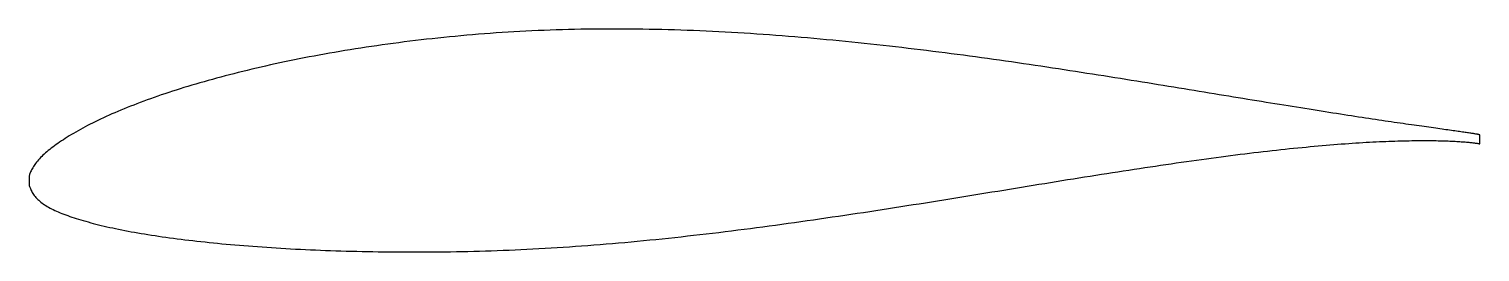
# Model space of a CAD drawing. Header units: metres. Extents: x -18.4 to 36.8, y -3.2 to 5.3.
import ezdxf

# ---------------------------------------------------------------- set-up
doc = ezdxf.new("R2010")
doc.units = ezdxf.units.M

msp = doc.modelspace()

# ---------------------------------------------------------------- linework, layer by layer
msp.add_lwpolyline([(36.78, 1.297), (36.779, 1.298), (36.776, 1.298), (36.77, 1.3), (36.763, 1.301), (36.753, 1.303), (36.742, 1.306), (36.728, 1.309), (36.712, 1.312), (36.694, 1.315), (36.674, 1.318), (36.652, 1.322), (36.628, 1.326), (36.601, 1.331), (36.573, 1.335), (36.542, 1.34), (36.51, 1.345), (36.475, 1.35), (36.438, 1.356), (36.399, 1.362), (36.358, 1.368), (36.315, 1.374), (36.27, 1.381), (36.223, 1.388), (36.174, 1.395), (36.122, 1.402), (36.069, 1.41), (36.013, 1.418), (35.956, 1.426), (35.896, 1.434), (35.835, 1.443), (35.771, 1.452), (35.705, 1.461), (35.638, 1.471), (35.568, 1.48), (35.496, 1.49), (35.422, 1.501), (35.347, 1.511), (35.269, 1.522), (35.189, 1.533), (35.107, 1.545), (35.023, 1.557), (34.938, 1.569), (34.85, 1.581), (34.76, 1.593), (34.669, 1.606), (34.575, 1.62), (34.48, 1.633), (34.382, 1.647), (34.283, 1.661), (34.182, 1.675), (34.078, 1.69), (33.973, 1.705), (33.866, 1.721), (33.757, 1.737), (33.646, 1.753), (33.534, 1.769), (33.419, 1.786), (33.303, 1.803), (33.185, 1.82), (33.064, 1.838), (32.943, 1.856), (32.819, 1.875), (32.693, 1.893), (32.566, 1.913), (32.437, 1.932), (32.306, 1.952), (32.173, 1.972), (32.039, 1.993), (31.902, 2.014), (31.764, 2.035), (31.625, 2.056), (31.483, 2.078), (31.34, 2.1), (31.195, 2.123), (31.049, 2.146), (30.9, 2.169), (30.751, 2.193), (30.599, 2.217), (30.446, 2.241), (30.291, 2.265), (30.135, 2.29), (29.977, 2.315), (29.817, 2.341), (29.656, 2.367), (29.493, 2.393), (29.328, 2.419), (29.163, 2.446), (28.995, 2.473), (28.826, 2.5), (28.656, 2.528), (28.484, 2.556), (28.31, 2.584), (28.135, 2.613), (27.959, 2.641), (27.781, 2.67), (27.602, 2.7), (27.421, 2.729), (27.239, 2.759), (27.056, 2.789), (26.871, 2.819), (26.685, 2.85), (26.497, 2.881), (26.308, 2.912), (26.118, 2.943), (25.927, 2.974), (25.734, 3.006), (25.54, 3.038), (25.345, 3.07), (25.148, 3.102), (24.95, 3.134), (24.752, 3.167), (24.551, 3.199), (24.35, 3.232), (24.148, 3.265), (23.944, 3.298), (23.739, 3.331), (23.533, 3.364), (23.326, 3.398), (23.118, 3.431), (22.909, 3.464), (22.699, 3.498), (22.488, 3.531), (22.275, 3.565), (22.062, 3.598), (21.848, 3.632), (21.633, 3.666), (21.416, 3.699), (21.199, 3.733), (20.981, 3.766), (20.762, 3.8), (20.543, 3.833), (20.322, 3.866), (20.1, 3.899), (19.878, 3.932), (19.655, 3.965), (19.431, 3.998), (19.206, 4.031), (18.98, 4.063), (18.754, 4.096), (18.527, 4.128), (18.299, 4.16), (18.071, 4.192), (17.842, 4.224), (17.612, 4.255), (17.382, 4.286), (17.151, 4.317), (16.919, 4.348), (16.687, 4.378), (16.454, 4.409), (16.221, 4.438), (15.987, 4.468), (15.752, 4.497), (15.517, 4.526), (15.282, 4.554), (15.046, 4.582), (14.81, 4.61), (14.573, 4.638), (14.336, 4.665), (14.099, 4.691), (13.861, 4.717), (13.622, 4.743), (13.384, 4.768), (13.145, 4.794), (12.906, 4.818), (12.666, 4.842), (12.427, 4.865), (12.187, 4.888), (11.947, 4.911), (11.706, 4.933), (11.466, 4.954), (11.225, 4.976), (10.984, 4.996), (10.743, 5.016), (10.502, 5.035), (10.261, 5.054), (10.019, 5.072), (9.778, 5.09), (9.537, 5.107), (9.295, 5.124), (9.054, 5.14), (8.813, 5.155), (8.571, 5.17), (8.33, 5.184), (8.089, 5.197), (7.848, 5.21), (7.607, 5.222), (7.366, 5.233), (7.125, 5.244), (6.885, 5.254), (6.644, 5.263), (6.404, 5.271), (6.164, 5.279), (5.925, 5.286), (5.685, 5.293), (5.446, 5.298), (5.207, 5.303), (4.969, 5.307), (4.731, 5.311), (4.493, 5.313), (4.255, 5.315), (4.018, 5.316), (3.782, 5.316), (3.545, 5.315), (3.31, 5.314), (3.074, 5.312), (2.839, 5.309), (2.605, 5.305), (2.371, 5.3), (2.138, 5.294), (1.905, 5.288), (1.673, 5.281), (1.441, 5.273), (1.21, 5.264), (0.98, 5.255), (0.75, 5.244), (0.521, 5.233), (0.293, 5.221), (0.065, 5.208), (-0.162, 5.195), (-0.388, 5.181), (-0.613, 5.165), (-0.838, 5.149), (-1.062, 5.133), (-1.285, 5.115), (-1.508, 5.097), (-1.729, 5.078), (-1.95, 5.058), (-2.17, 5.037), (-2.389, 5.016), (-2.607, 4.994), (-2.824, 4.972), (-3.04, 4.949), (-3.255, 4.925), (-3.469, 4.9), (-3.683, 4.875), (-3.895, 4.849), (-4.106, 4.823), (-4.317, 4.795), (-4.526, 4.768), (-4.734, 4.74), (-4.941, 4.711), (-5.148, 4.681), (-5.352, 4.652), (-5.556, 4.621), (-5.759, 4.591), (-5.961, 4.559), (-6.161, 4.527), (-6.36, 4.494), (-6.558, 4.461), (-6.755, 4.428), (-6.951, 4.394), (-7.145, 4.36), (-7.338, 4.324), (-7.53, 4.289), (-7.721, 4.253), (-7.91, 4.216), (-8.098, 4.18), (-8.285, 4.142), (-8.47, 4.104), (-8.654, 4.066), (-8.837, 4.028), (-9.018, 3.988), (-9.198, 3.949), (-9.376, 3.909), (-9.553, 3.869), (-9.729, 3.828), (-9.903, 3.787), (-10.075, 3.745), (-10.247, 3.704), (-10.416, 3.662), (-10.585, 3.619), (-10.751, 3.576), (-10.916, 3.533), (-11.08, 3.49), (-11.242, 3.446), (-11.403, 3.402), (-11.562, 3.358), (-11.719, 3.314), (-11.875, 3.269), (-12.029, 3.224), (-12.182, 3.179), (-12.333, 3.133), (-12.482, 3.088), (-12.629, 3.042), (-12.776, 2.996), (-12.92, 2.949), (-13.062, 2.903), (-13.203, 2.856), (-13.343, 2.809), (-13.48, 2.762), (-13.616, 2.715), (-13.75, 2.667), (-13.882, 2.62), (-14.013, 2.572), (-14.142, 2.524), (-14.269, 2.476), (-14.394, 2.428), (-14.517, 2.38), (-14.639, 2.332), (-14.759, 2.283), (-14.877, 2.235), (-14.993, 2.186), (-15.107, 2.137), (-15.219, 2.088), (-15.33, 2.04), (-15.439, 1.99), (-15.545, 1.941), (-15.65, 1.892), (-15.754, 1.843), (-15.855, 1.794), (-15.954, 1.744), (-16.051, 1.695), (-16.147, 1.646), (-16.24, 1.596), (-16.332, 1.547), (-16.421, 1.498), (-16.509, 1.449), (-16.595, 1.4), (-16.679, 1.351), (-16.76, 1.303), (-16.84, 1.255), (-16.918, 1.206), (-16.994, 1.159), (-17.068, 1.111), (-17.14, 1.064), (-17.21, 1.017), (-17.278, 0.97), (-17.344, 0.923), (-17.407, 0.877), (-17.469, 0.831), (-17.529, 0.786), (-17.587, 0.74), (-17.643, 0.695), (-17.697, 0.65), (-17.748, 0.605), (-17.798, 0.56), (-17.846, 0.516), (-17.891, 0.472), (-17.935, 0.428), (-17.976, 0.384), (-18.016, 0.34), (-18.053, 0.297), (-18.088, 0.254), (-18.121, 0.211), (-18.152, 0.169), (-18.181, 0.127), (-18.208, 0.086), (-18.233, 0.045), (-18.256, 0.005), (-18.277, -0.035), (-18.296, -0.073), (-18.312, -0.11), (-18.327, -0.146), (-18.34, -0.18), (-18.35, -0.212), (-18.359, -0.24), (-18.365, -0.264), (-18.37, -0.283), (-18.373, -0.295), (-18.362, -0.648), (-18.361, -0.65), (-18.358, -0.659), (-18.352, -0.672), (-18.344, -0.692), (-18.334, -0.719), (-18.321, -0.751), (-18.306, -0.785), (-18.289, -0.822), (-18.27, -0.859), (-18.249, -0.897), (-18.226, -0.935), (-18.201, -0.973), (-18.173, -1.011), (-18.144, -1.048), (-18.112, -1.085), (-18.078, -1.122), (-18.043, -1.158), (-18.005, -1.193), (-17.965, -1.228), (-17.923, -1.262), (-17.879, -1.296), (-17.833, -1.329), (-17.785, -1.362), (-17.735, -1.394), (-17.683, -1.426), (-17.629, -1.458), (-17.573, -1.488), (-17.514, -1.519), (-17.454, -1.549), (-17.392, -1.578), (-17.328, -1.607), (-17.261, -1.636), (-17.193, -1.664), (-17.123, -1.693), (-17.05, -1.721), (-16.976, -1.748), (-16.9, -1.776), (-16.821, -1.803), (-16.741, -1.83), (-16.659, -1.858), (-16.575, -1.884), (-16.488, -1.911), (-16.4, -1.938), (-16.31, -1.965), (-16.218, -1.991), (-16.124, -2.018), (-16.028, -2.044), (-15.93, -2.07), (-15.831, -2.096), (-15.729, -2.121), (-15.625, -2.147), (-15.52, -2.172), (-15.412, -2.197), (-15.303, -2.222), (-15.192, -2.246), (-15.079, -2.27), (-14.965, -2.294), (-14.848, -2.317), (-14.729, -2.34), (-14.609, -2.363), (-14.487, -2.386), (-14.363, -2.408), (-14.238, -2.43), (-14.11, -2.452), (-13.981, -2.473), (-13.85, -2.494), (-13.717, -2.515), (-13.583, -2.536), (-13.446, -2.556), (-13.309, -2.576), (-13.169, -2.596), (-13.028, -2.615), (-12.884, -2.634), (-12.74, -2.653), (-12.593, -2.672), (-12.445, -2.69), (-12.296, -2.708), (-12.144, -2.726), (-11.991, -2.743), (-11.837, -2.761), (-11.681, -2.777), (-11.523, -2.794), (-11.363, -2.81), (-11.203, -2.826), (-11.04, -2.842), (-10.876, -2.857), (-10.711, -2.872), (-10.544, -2.886), (-10.375, -2.901), (-10.205, -2.915), (-10.033, -2.928), (-9.86, -2.942), (-9.686, -2.955), (-9.51, -2.967), (-9.333, -2.979), (-9.154, -2.991), (-8.974, -3.003), (-8.793, -3.014), (-8.61, -3.025), (-8.426, -3.035), (-8.24, -3.045), (-8.053, -3.055), (-7.865, -3.064), (-7.676, -3.073), (-7.485, -3.081), (-7.293, -3.089), (-7.1, -3.096), (-6.905, -3.104), (-6.71, -3.11), (-6.513, -3.117), (-6.315, -3.122), (-6.115, -3.128), (-5.915, -3.132), (-5.713, -3.137), (-5.511, -3.141), (-5.307, -3.145), (-5.102, -3.148), (-4.896, -3.15), (-4.689, -3.153), (-4.481, -3.154), (-4.271, -3.156), (-4.061, -3.157), (-3.85, -3.157), (-3.638, -3.157), (-3.425, -3.157), (-3.211, -3.156), (-2.996, -3.154), (-2.78, -3.152), (-2.563, -3.149), (-2.345, -3.146), (-2.126, -3.142), (-1.907, -3.138), (-1.686, -3.133), (-1.465, -3.128), (-1.243, -3.122), (-1.021, -3.116), (-0.797, -3.109), (-0.573, -3.101), (-0.348, -3.092), (-0.122, -3.083), (0.104, -3.074), (0.331, -3.063), (0.559, -3.052), (0.787, -3.041), (1.016, -3.029), (1.246, -3.016), (1.476, -3.002), (1.707, -2.988), (1.938, -2.973), (2.17, -2.958), (2.403, -2.942), (2.636, -2.925), (2.869, -2.908), (3.103, -2.89), (3.337, -2.871), (3.572, -2.852), (3.807, -2.833), (4.043, -2.812), (4.279, -2.791), (4.515, -2.77), (4.752, -2.747), (4.989, -2.725), (5.226, -2.701), (5.464, -2.678), (5.702, -2.653), (5.94, -2.628), (6.178, -2.603), (6.417, -2.577), (6.656, -2.55), (6.895, -2.523), (7.134, -2.496), (7.373, -2.468), (7.613, -2.44), (7.852, -2.411), (8.092, -2.382), (8.331, -2.352), (8.571, -2.322), (8.811, -2.291), (9.051, -2.26), (9.291, -2.229), (9.531, -2.197), (9.77, -2.165), (10.01, -2.133), (10.25, -2.1), (10.49, -2.067), (10.729, -2.034), (10.969, -2), (11.208, -1.967), (11.447, -1.932), (11.686, -1.898), (11.925, -1.863), (12.163, -1.828), (12.402, -1.793), (12.64, -1.758), (12.877, -1.723), (13.115, -1.687), (13.352, -1.651), (13.589, -1.615), (13.826, -1.579), (14.062, -1.543), (14.298, -1.506), (14.533, -1.47), (14.768, -1.433), (15.003, -1.396), (15.237, -1.359), (15.471, -1.322), (15.704, -1.285), (15.937, -1.248), (16.169, -1.211), (16.401, -1.174), (16.632, -1.137), (16.863, -1.1), (17.093, -1.062), (17.322, -1.025), (17.551, -0.988), (17.779, -0.951), (18.007, -0.914), (18.234, -0.877), (18.46, -0.84), (18.686, -0.803), (18.91, -0.767), (19.134, -0.73), (19.358, -0.694), (19.58, -0.658), (19.802, -0.622), (20.023, -0.586), (20.243, -0.55), (20.463, -0.515), (20.681, -0.479), (20.899, -0.444), (21.115, -0.409), (21.331, -0.375), (21.546, -0.34), (21.76, -0.306), (21.973, -0.272), (22.185, -0.238), (22.396, -0.205), (22.607, -0.172), (22.816, -0.139), (23.024, -0.107), (23.231, -0.075), (23.437, -0.043), (23.642, -0.012), (23.846, 0.019), (24.048, 0.05), (24.25, 0.08), (24.45, 0.11), (24.65, 0.14), (24.848, 0.169), (25.045, 0.197), (25.241, 0.226), (25.435, 0.254), (25.629, 0.281), (25.821, 0.308), (26.012, 0.335), (26.201, 0.361), (26.39, 0.387), (26.577, 0.412), (26.762, 0.437), (26.947, 0.461), (27.13, 0.485), (27.312, 0.508), (27.492, 0.531), (27.671, 0.554), (27.849, 0.576), (28.025, 0.597), (28.199, 0.618), (28.373, 0.639), (28.545, 0.659), (28.715, 0.678), (28.884, 0.697), (29.052, 0.716), (29.218, 0.734), (29.382, 0.752), (29.545, 0.769), (29.706, 0.785), (29.866, 0.801), (30.025, 0.817), (30.181, 0.832), (30.337, 0.847), (30.49, 0.861), (30.642, 0.875), (30.792, 0.888), (30.941, 0.901), (31.088, 0.913), (31.234, 0.925), (31.377, 0.936), (31.519, 0.947), (31.66, 0.957), (31.799, 0.967), (31.936, 0.977), (32.071, 0.986), (32.204, 0.994), (32.336, 1.002), (32.466, 1.01), (32.595, 1.017), (32.721, 1.024), (32.846, 1.03), (32.969, 1.036), (33.09, 1.042), (33.209, 1.047), (33.327, 1.051), (33.443, 1.056), (33.557, 1.059), (33.669, 1.063), (33.779, 1.066), (33.887, 1.069), (33.994, 1.071), (34.098, 1.073), (34.201, 1.075), (34.302, 1.076), (34.401, 1.077), (34.498, 1.078), (34.593, 1.078), (34.686, 1.078), (34.777, 1.078), (34.866, 1.077), (34.954, 1.077), (35.039, 1.075), (35.122, 1.074), (35.204, 1.073), (35.283, 1.071), (35.361, 1.069), (35.436, 1.067), (35.51, 1.064), (35.581, 1.062), (35.651, 1.059), (35.718, 1.056), (35.784, 1.053), (35.847, 1.05), (35.909, 1.046), (35.968, 1.043), (36.025, 1.039), (36.081, 1.035), (36.134, 1.031), (36.185, 1.028), (36.234, 1.024), (36.282, 1.02), (36.327, 1.016), (36.37, 1.012), (36.411, 1.007), (36.449, 1.003), (36.486, 0.999), (36.521, 0.995), (36.553, 0.991), (36.584, 0.988), (36.612, 0.984), (36.639, 0.98), (36.663, 0.977), (36.685, 0.973), (36.705, 0.97), (36.723, 0.967), (36.739, 0.964), (36.753, 0.961), (36.764, 0.959), (36.774, 0.957), (36.781, 0.955), (36.787, 0.954), (36.79, 0.953), (36.791, 0.953), (36.78, 1.297)], close=True)

doc.saveas('drawing.dxf')
